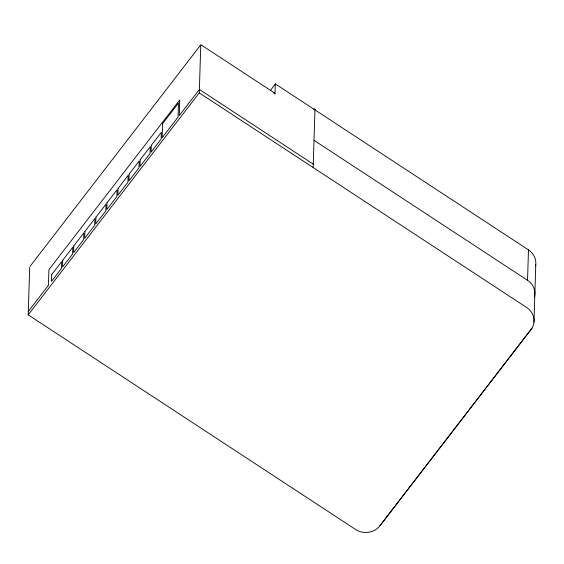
<?xml version="1.0" encoding="UTF-8"?>
<svg xmlns="http://www.w3.org/2000/svg" width="564" height="564" viewBox="0 0 564 564"><rect width="100%" height="100%" fill="white"/><g stroke="black" fill="none" stroke-linecap="round" stroke-linejoin="round"><path stroke-width="0.85" d="M200.763 45.458L199.268 92.877L526.677 307.528A17.435 16.046 1.8 0 1 532.042 328.135L379.903 525.782A17.435 16.046 1.8 0 1 355.609 529.504L28.2 314.853L29.688 267.435M535.581 265.891A17.435 16.046 1.8 0 0 528.489 249.894L275.31 83.909L274.985 94.125L274.485 92.954L200.854 44.732L30.061 266.342M313.154 167.543L314.966 109.909A9.327 2.016 -56.8 0 0 313.774 109.197M534.475 296.981A17.435 16.046 1.8 0 0 527.537 280.294L528.489 249.894M533.974 322.143L535.786 264.509M270.614 90.261L275.31 83.909M379.903 525.782L532.042 328.135M28.306 311.448L48.434 285.335L48.927 269.677L179.747 99.927L179.253 115.592L199.381 89.479L313.26 164.138M28.2 314.853L199.268 92.877M273.808 93.201L274.485 92.954M314.007 140.309L527.537 280.294M314.465 109.169A9.419 2.037 -56.8 0 1 315.142 110.022M51.662 274.605L51.451 281.415L61.518 268.358L61.73 261.548L51.662 274.605M62.738 260.244L62.519 267.054L72.587 253.997L72.798 247.187L62.738 260.244M73.806 245.883L73.588 252.693L83.655 239.637L83.867 232.826L73.806 245.883M84.875 231.522L84.656 238.325L94.724 225.269L94.935 218.465L84.875 231.522M95.943 217.154L95.732 223.964L105.792 210.908L106.004 204.097L95.943 217.154M107.012 202.793L106.8 209.604L116.861 196.547L117.072 189.737L107.012 202.793M118.08 188.432L117.869 195.236L127.929 182.179L128.148 175.376L118.08 188.432M129.149 174.064L128.937 180.875L138.998 167.818L139.216 161.008L129.149 174.064M140.217 159.704L140.006 166.514L150.066 153.457L150.285 146.647L140.217 159.704M151.293 145.343L151.074 152.153L161.142 139.089L161.353 132.286L151.293 145.343M162.587 123.692L162.143 137.785L178.048 117.157L178.485 103.064L162.587 123.692"/></g></svg>
